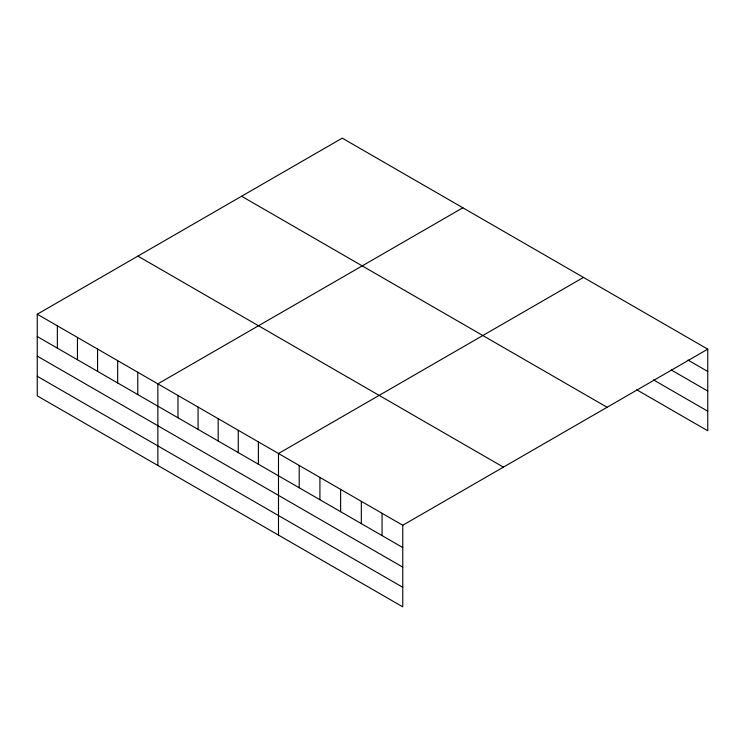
<?xml version="1.0" encoding="UTF-8"?>
<svg xmlns="http://www.w3.org/2000/svg" width="745" height="745" viewBox="0 0 745 745"><rect width="100%" height="100%" fill="white"/><g stroke="black" fill="none" stroke-linecap="round" stroke-linejoin="round"><path stroke-width="1.12" d="M37.25 314.222L402.766 525.253L402.766 606.858L37.25 395.837L37.25 314.222L342.234 138.142L707.75 349.163L707.75 430.778L636.733 389.775M462.859 207.781L157.866 383.861L157.866 465.476M583.475 277.419L278.49 453.5L278.49 535.115M402.766 525.253L707.75 349.163M688.026 360.086L707.75 371.476M671.254 369.976L707.75 391.05M653.505 379.894L707.75 411.212M241.594 196.242L607.101 407.273M137.9 256.112L503.406 467.143M37.25 336.535L402.766 547.556M37.25 356.101L402.766 567.131M37.25 376.262L402.766 587.293M382.055 513.286L382.055 535.599M361.334 501.329L361.334 523.642M340.623 489.372L340.623 511.685M319.912 477.415L319.912 499.727M299.201 465.457L299.201 487.77M258.385 441.897L258.385 464.2M238.279 430.284L238.279 452.597M218.183 418.681L218.183 440.993M198.077 407.077L198.077 429.381M177.971 395.465L177.971 417.777M137.769 372.258L137.769 394.561M117.663 360.645L117.663 382.958M97.558 349.042L97.558 371.355M77.452 337.438L77.452 359.751M57.356 325.826L57.356 348.138"/></g></svg>
